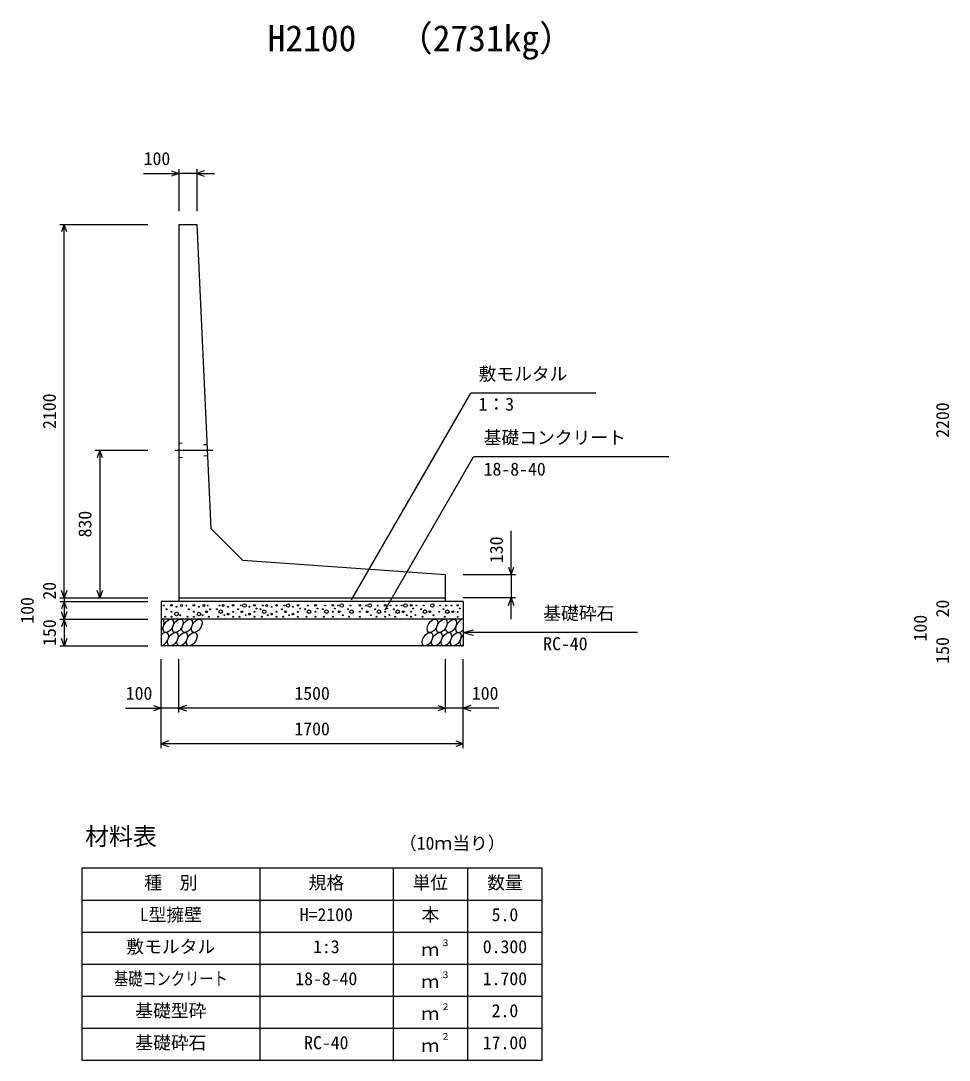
# Model space of a CAD drawing. Units: millimetres, scale not verified. Extents: x -67200 to 67200, y -23760 to 23760.
# Drawn here: x 39499 to 44723, y 2994 to 8840 of the extents above; entities that cross this region are included whole.
import ezdxf
from ezdxf.enums import TextEntityAlignment as Align

# ---------------------------------------------------------------- set-up
doc = ezdxf.new("R2010")
doc.units = ezdxf.units.MM
doc.header["$LTSCALE"] = 80
doc.linetypes.add('CHAIN1', pattern=[8, 5, -1, 1, -1])
doc.linetypes.add('DOTTED', pattern=[1.75, 0.25, -1.5])
for name, color, linetype, lineweight in [('0-0_CENTER', 7, 'CHAIN1', 25), ('0-1_DIM', 7, 'Continuous', 25), ('0-3_HATCH', 6, 'Continuous', 25), ('0-4_HYO', 3, 'Continuous', 25), ('0-5_HYO2', 4, 'Continuous', 25), ('0-6_OUTLINE', 1, 'Continuous', 25), ('0-7_OUTLINE2', 4, 'DOTTED', 25), ('0-8_TXT', 7, 'Continuous', 25)]:
    doc.layers.add(name, color=color, linetype=linetype, lineweight=lineweight)
doc.styles.add('ＭＳ ゴシック', font='')
doc.styles.get('ＭＳ ゴシック').set_extended_font_data('MS Gothic')

msp = doc.modelspace()

# ---------------------------------------------------------------- linework, layer by layer
at = {"layer": '0-0_CENTER'}
msp.add_line((40367.66, 6424.21), (40579.99, 6424.21), dxfattribs=at)
at = {"layer": '0-1_DIM'}
for p, q in [((40189.21, 7981.1), (40388.75, 7981.1)), ((40388.75, 8006.1), (40388.75, 7769.21)), ((40488.75, 7981.1), (40388.75, 7981.1)), ((40488.75, 8006.1), (40488.75, 7769.21)), ((40488.75, 7981.1), (40588.75, 7981.1)), ((39718.04, 7694.21), (40213.04, 7694.21)), ((39743.04, 5594.21), (39743.04, 7694.21)), ((41360.18, 5582.31), (42031.45, 6744.99)), ((42733.87, 6744.99), (42031.45, 6744.99)), ((39918.04, 6424.21), (40213.04, 6424.21)), ((39943.04, 6424.21), (39943.04, 5594.21)), ((41549.66, 5527.92), (42045.93, 6387.48)), ((43145.47, 6387.48), (42045.93, 6387.48)), ((42258.04, 5724.21), (42258.04, 5971.9)), ((42283.04, 5724.21), (41988.04, 5724.21)), ((42258.04, 5724.21), (42258.04, 5594.21)), ((39718.04, 5594.21), (40213.04, 5594.21)), ((39718.04, 5574.21), (40213.04, 5574.21)), ((39743.04, 5594.21), (39743.04, 5574.21)), ((39743.04, 5574.21), (39743.04, 5474.21)), ((42283.04, 5594.21), (41988.04, 5594.21)), ((42258.04, 5474.21), (42258.04, 5594.21)), ((39718.04, 5474.21), (40213.04, 5474.21)), ((39743.04, 5474.21), (39743.04, 5324.21)), ((41988.04, 5399.21), (42045.99, 5414.74)), ((42968.36, 5399.21), (41988.04, 5399.21)), ((41988.04, 5399.21), (42045.99, 5383.68)), ((39718.04, 5324.21), (40213.04, 5324.21)), ((40288.04, 4749.21), (40288.04, 5249.21)), ((40388.04, 4949.21), (40388.04, 5249.21)), ((41888.04, 4949.21), (41888.04, 5249.21)), ((41888.04, 4949.21), (41888.04, 5249.21)), ((41988.04, 4749.21), (41988.04, 5249.21)), ((40088.49, 4974.21), (40288.04, 4974.21)), ((40388.04, 4974.21), (40288.04, 4974.21)), ((41888.04, 4974.21), (40388.04, 4974.21)), ((41988.04, 4974.21), (41888.04, 4974.21)), ((42187.58, 4974.21), (41988.04, 4974.21)), ((41988.04, 4774.21), (40288.04, 4774.21))]:
    msp.add_line(p, q, dxfattribs=at)
for points in [[(40346.46, 7996.49), (40388.75, 7981.1), (40346.46, 7965.71)], [(40531.04, 7996.49), (40488.75, 7981.1), (40531.04, 7965.71)], [(39758.43, 7651.92), (39743.04, 7694.21), (39727.64, 7651.92)], [(39958.43, 6381.92), (39943.04, 6424.21), (39927.64, 6381.92)], [(42242.64, 5766.49), (42258.04, 5724.21), (42273.43, 5766.49)], [(39758.43, 5636.49), (39743.04, 5594.21), (39727.64, 5636.49)], [(39958.43, 5636.49), (39943.04, 5594.21), (39927.64, 5636.49)], [(39758.43, 5531.92), (39743.04, 5574.21), (39727.64, 5531.92)], [(42242.64, 5551.92), (42258.04, 5594.21), (42273.43, 5551.92)], [(39758.43, 5516.49), (39743.04, 5474.21), (39727.64, 5516.49)], [(39758.43, 5431.92), (39743.04, 5474.21), (39727.64, 5431.92)], [(39758.43, 5366.49), (39743.04, 5324.21), (39727.64, 5366.49)], [(40245.75, 4989.6), (40288.04, 4974.21), (40245.75, 4958.82)], [(40430.32, 4989.6), (40388.04, 4974.21), (40430.32, 4958.82)], [(41845.75, 4989.6), (41888.04, 4974.21), (41845.75, 4958.82)], [(42030.32, 4989.6), (41988.04, 4974.21), (42030.32, 4958.82)], [(40330.32, 4789.6), (40288.04, 4774.21), (40330.32, 4758.82)], [(41945.75, 4789.6), (41988.04, 4774.21), (41945.75, 4758.82)]]:
    msp.add_lwpolyline(points, dxfattribs=at)
at = {"layer": '0-3_HATCH'}
for centre, radius in [((40304, 5551.38), 2.5), ((40346.9, 5552.26), 5), ((40402.97, 5551.38), 5), ((40430.11, 5551.38), 2.5), ((40473, 5552.26), 5), ((40529.08, 5551.38), 5), ((40550.11, 5551.38), 2.5), ((40615.96, 5551.38), 2.5), ((40636.99, 5551.38), 5), ((40693.07, 5552.26), 5), ((40735.96, 5551.38), 2.5), ((40756.99, 5551.38), 10), ((40813.07, 5552.26), 5), ((40861.19, 5551.38), 2.5), ((40882.22, 5551.38), 5), ((40938.29, 5552.26), 5), ((40981.19, 5551.38), 2.5), ((41002.22, 5551.38), 10), ((41058.29, 5552.26), 5), ((41113.11, 5551.38), 2.5), ((41156.73, 5552.26), 5), ((41211.55, 5551.38), 2.5), ((41253.72, 5552.26), 5), ((41283.42, 5551.38), 2.5), ((41304.45, 5551.38), 10), ((41353.82, 5551.38), 2.5), ((41407.12, 5552.26), 5), ((41441.08, 5551.38), 2.5), ((41462.11, 5551.38), 10), ((41506.8, 5551.38), 2.5), ((41548.97, 5552.26), 5), ((41578.67, 5551.38), 2.5), ((41611.92, 5551.38), 2.5), ((41642.71, 5551.38), 2.5), ((41663.74, 5551.38), 10), ((41695.51, 5552.26), 5), ((41725.2, 5551.38), 2.5), ((41766.22, 5551.38), 2.5), ((41814.38, 5551.38), 10), ((41858.46, 5551.38), 2.5), ((41891.72, 5551.38), 2.5), ((41922.5, 5551.38), 2.5), ((41956.91, 5552.26), 5), ((40318.02, 5530.37), 2.5), ((40346.9, 5516.37), 2.5), ((40374.94, 5503.23), 10), ((40374.94, 5544.38), 2.5), ((40395.96, 5496.23), 2.5), ((40444.13, 5530.37), 2.5), ((40473, 5516.37), 2.5), ((40501.04, 5503.23), 10), ((40501.04, 5544.38), 2.5), ((40522.07, 5496.23), 2.5), ((40543.1, 5516.37), 5), ((40564.13, 5530.37), 2.5), ((40601.94, 5530.37), 2.5), ((40622.97, 5516.37), 10), ((40644, 5496.23), 2.5), ((40665.03, 5503.23), 5), ((40665.03, 5544.38), 2.5), ((40693.07, 5516.37), 2.5), ((40721.94, 5530.37), 2.5), ((40742.97, 5516.37), 5), ((40764, 5496.23), 2.5), ((40785.03, 5503.23), 5), ((40785.03, 5544.38), 2.5), ((40813.07, 5516.37), 2.5), ((40824.41, 5534.69), 2.5), ((40847.17, 5530.37), 2.5), ((40868.2, 5516.37), 10), ((40889.23, 5496.23), 2.5), ((40910.25, 5503.23), 5), ((40910.25, 5544.38), 2.5), ((40938.29, 5516.37), 2.5), ((40967.17, 5530.37), 2.5), ((40988.2, 5516.37), 5), ((41009.23, 5496.23), 2.5), ((41030.25, 5503.23), 5), ((41030.25, 5544.38), 2.5), ((41058.29, 5516.37), 2.5), ((41069.63, 5534.69), 2.5), ((41099.09, 5530.37), 2.5), ((41120.12, 5516.37), 10), ((41156.73, 5516.37), 2.5), ((41168.07, 5534.69), 2.5), ((41197.53, 5530.37), 2.5), ((41218.56, 5516.37), 10), ((41253.72, 5516.37), 2.5), ((41265.06, 5534.69), 2.5), ((41290.43, 5516.37), 5), ((41311.46, 5496.23), 2.5), ((41339.8, 5530.37), 2.5), ((41360.83, 5516.37), 10), ((41407.12, 5516.37), 2.5), ((41418.45, 5534.69), 2.5), ((41448.09, 5516.37), 5), ((41469.12, 5496.23), 2.5), ((41492.78, 5530.37), 2.5), ((41513.81, 5516.37), 10), ((41548.97, 5516.37), 2.5), ((41560.31, 5534.69), 2.5), ((41573.63, 5498.02), 2.5), ((41597.9, 5530.37), 2.5), ((41618.93, 5516.37), 10), ((41649.72, 5516.37), 5), ((41670.75, 5496.23), 2.5), ((41695.51, 5516.37), 2.5), ((41706.85, 5534.69), 2.5), ((41720.16, 5498.02), 2.5), ((41752.2, 5530.37), 2.5), ((41773.23, 5516.37), 10), ((41800.36, 5516.37), 5), ((41821.38, 5496.23), 2.5), ((41852.03, 5516.37), 2.5), ((41877.7, 5530.37), 2.5), ((41898.73, 5516.37), 10), ((41929.51, 5516.37), 5), ((41956.91, 5516.37), 2.5), ((41968.25, 5534.69), 2.5), ((40311.01, 5488.35), 2.5), ((40346.9, 5488.35), 2.5), ((40437.12, 5488.35), 2.5), ((40473, 5488.35), 2.5), ((40557.12, 5488.35), 2.5), ((40608.95, 5488.35), 2.5), ((40693.07, 5488.35), 2.5), ((40728.95, 5488.35), 2.5), ((40813.07, 5488.35), 2.5), ((40854.18, 5488.35), 2.5), ((40938.29, 5488.35), 2.5), ((40974.18, 5488.35), 2.5), ((41058.29, 5488.35), 2.5), ((41106.1, 5488.35), 2.5), ((41156.73, 5488.35), 2.5), ((41204.54, 5488.35), 2.5), ((41253.72, 5488.35), 2.5), ((41346.81, 5488.35), 2.5), ((41407.12, 5488.35), 2.5), ((41499.79, 5488.35), 2.5), ((41548.97, 5488.35), 2.5), ((41604.91, 5488.35), 2.5), ((41695.51, 5488.35), 2.5), ((41759.21, 5488.35), 2.5), ((41884.71, 5488.35), 2.5), ((41956.91, 5488.35), 2.5)]:
    msp.add_circle(centre, radius, dxfattribs=at)
for centre, start_param, end_param in [((40275.67, 5436.7), 4.385593, 6.6745444), ((41974.18, 5436.7), 0.3357715, 4.4411806), ((40300.99, 5361.71), 3.5111464, 7.548991), ((41999.5, 5361.71), 1.2110787, 3.5658734)]:
    msp.add_ellipse(centre, major_axis=(21.81, 35.31), ratio=0.5792, start_param=start_param, end_param=end_param, dxfattribs=at)
for centre in [(40328.88, 5436.7), (40382.09, 5436.7), (40435.3, 5436.7), (40488.51, 5436.7), (41814.55, 5436.7), (41867.76, 5436.7), (41920.97, 5436.7), (40354.2, 5361.71), (40407.41, 5361.71), (40460.62, 5361.71), (41786.66, 5361.71), (41839.87, 5361.71), (41893.08, 5361.71), (41946.29, 5361.71)]:
    msp.add_ellipse(centre, major_axis=(21.81, 35.31), ratio=0.5792, dxfattribs=at)
at = {"layer": '0-4_HYO'}
for p, q in [((40843.04, 4074.21), (40843.04, 2994.21)), ((41593.04, 4074.21), (41593.04, 2994.21)), ((42013.04, 4074.21), (42013.04, 2994.21)), ((39843.04, 3894.21), (42433.04, 3894.21))]:
    msp.add_line(p, q, dxfattribs=at)
msp.add_lwpolyline([(39843.04, 2994.21), (42433.04, 2994.21), (42433.04, 4074.21), (39843.04, 4074.21)], close=True, dxfattribs=at)
at = {"layer": '0-5_HYO2'}
for p, q in [((39843.04, 3714.21), (42433.04, 3714.21)), ((39843.04, 3534.21), (42433.04, 3534.21)), ((39843.04, 3354.21), (42433.04, 3354.21)), ((39843.04, 3174.21), (42433.04, 3174.21))]:
    msp.add_line(p, q, dxfattribs=at)
at = {"layer": '0-6_OUTLINE'}
for p, q in [((40388.04, 7694.21), (40489.42, 7694.21)), ((40388.04, 7694.21), (40388.04, 5574.21)), ((40489.42, 7694.21), (40568.04, 5984.21)), ((40748.04, 5804.21), (40568.04, 5984.21)), ((41888.04, 5724.21), (40748.04, 5804.21)), ((41888.04, 5574.21), (41888.04, 5724.21)), ((40388.04, 5594.21), (41888.04, 5594.21)), ((41988.04, 5574.21), (41988.04, 5324.21)), ((41988.04, 5474.21), (40288.04, 5474.21)), ((41988.04, 5324.21), (40288.04, 5324.21))]:
    msp.add_line(p, q, dxfattribs=at)
msp.add_lwpolyline([(41988.04, 5574.21), (40288.04, 5574.21), (40288.04, 5324.21)], dxfattribs=at)
at = {"layer": '0-7_OUTLINE2'}
for p, q in [((40546.43, 6454.21), (40388.04, 6464.21)), ((40388.04, 6384.21), (40549.19, 6394.21))]:
    msp.add_line(p, q, dxfattribs=at)

# ---------------------------------------------------------------- texts
at = {"layer": '0-1_DIM', "style": 'ＭＳ ゴシック'}
for s, p in [('100', (40190.11, 8006.1)), ('敷モルタル', (42074.3, 6794.99)), ('1：3', (42074.3, 6624.87)), ('基礎コンクリート', (42103.19, 6437.48)), ('18-8-40', (42103.19, 6259.85)), ('基礎砕石', (42438.29, 5449.21)), ('RC-40', (42438.29, 5277.83)), ('100', (40089.4, 4999.21)), ('1500', (41038.04, 4999.21)), ('100', (42036.68, 4999.21)), ('1700', (41038.04, 4799.21))]:
    msp.add_text(s, height=73.31, dxfattribs=at).set_placement(p, align=Align.BOTTOM_LEFT)
for s, p in [('2100', (39718.04, 6544.21)), ('2200', (44743.39, 6494.21)), ('830', (39918.04, 5934.21)), ('130', (42233.04, 5789.85)), ('20', (39718.04, 5584.27)), ('100', (39593.04, 5449.21)), ('20', (44743.39, 5484.27)), ('150', (39718.04, 5324.21)), ('100', (44618.39, 5349.21)), ('150', (44743.39, 5224.21))]:
    msp.add_text(s, height=73.31, rotation=90, dxfattribs=at).set_placement(p, align=Align.BOTTOM_LEFT)
at = {"layer": '0-8_TXT', "style": 'ＭＳ ゴシック'}
for s, height, p in [('（2731kg）', 146.6, (41616.65, 8624.45)), ('H2100', 146.6, (40888.04, 8624.45)), ('材料表', 98.97, (39859.7, 4174.21)), ('（10ｍ当り）', 73.31, (41626.37, 4155.87)), ('種\u3000別', 73.31, (40193.04, 3934.21)), ('規格', 73.31, (41118.04, 3934.21)), ('単位', 73.31, (41703.04, 3934.21)), ('数量', 73.31, (42123.04, 3934.21)), ('L型擁壁', 73.31, (40168.04, 3754.21)), ('本', 73.31, (41753.04, 3754.21)), ('H=2100', 73.31, (41068.04, 3754.21)), ('5.0', 73.31, (42148.04, 3754.21)), ('敷モルタル', 73.31, (40093.04, 3574.21)), ('1:3', 73.31, (41143.04, 3574.21)), ('ｍ', 73.31, (41753.04, 3557.54)), ('３', 36.66, (41862.27, 3624.82)), ('0.300', 73.31, (42098.04, 3574.21)), ('18-8-40', 73.31, (41043.04, 3394.21)), ('ｍ', 73.31, (41753.04, 3377.54)), ('３', 36.66, (41862.27, 3444.82)), ('1.700', 73.31, (42098.04, 3394.21)), ('基礎型砕', 73.31, (40143.04, 3214.21)), ('ｍ', 73.31, (41753.04, 3197.54)), ('２', 36.66, (41862.27, 3264.82)), ('2.0', 73.31, (42148.04, 3214.21)), ('基礎砕石', 73.31, (40143.04, 3034.21)), ('RC-40', 73.31, (41093.04, 3034.21)), ('２', 36.66, (41862.27, 3098.15)), ('17.00', 73.31, (42098.04, 3034.21)), ('ｍ', 73.31, (41753.04, 3017.54))]:
    msp.add_text(s, height=height, dxfattribs=at).set_placement(p, align=Align.BOTTOM_LEFT)
at = {"layer": '0-8_TXT', "style": 'ＭＳ ゴシック', "width": 0.8}
msp.add_text('基礎コンクリート', height=73.31, dxfattribs=at).set_placement((40023.04, 3394.21), align=Align.BOTTOM_LEFT)

doc.saveas('drawing.dxf')
